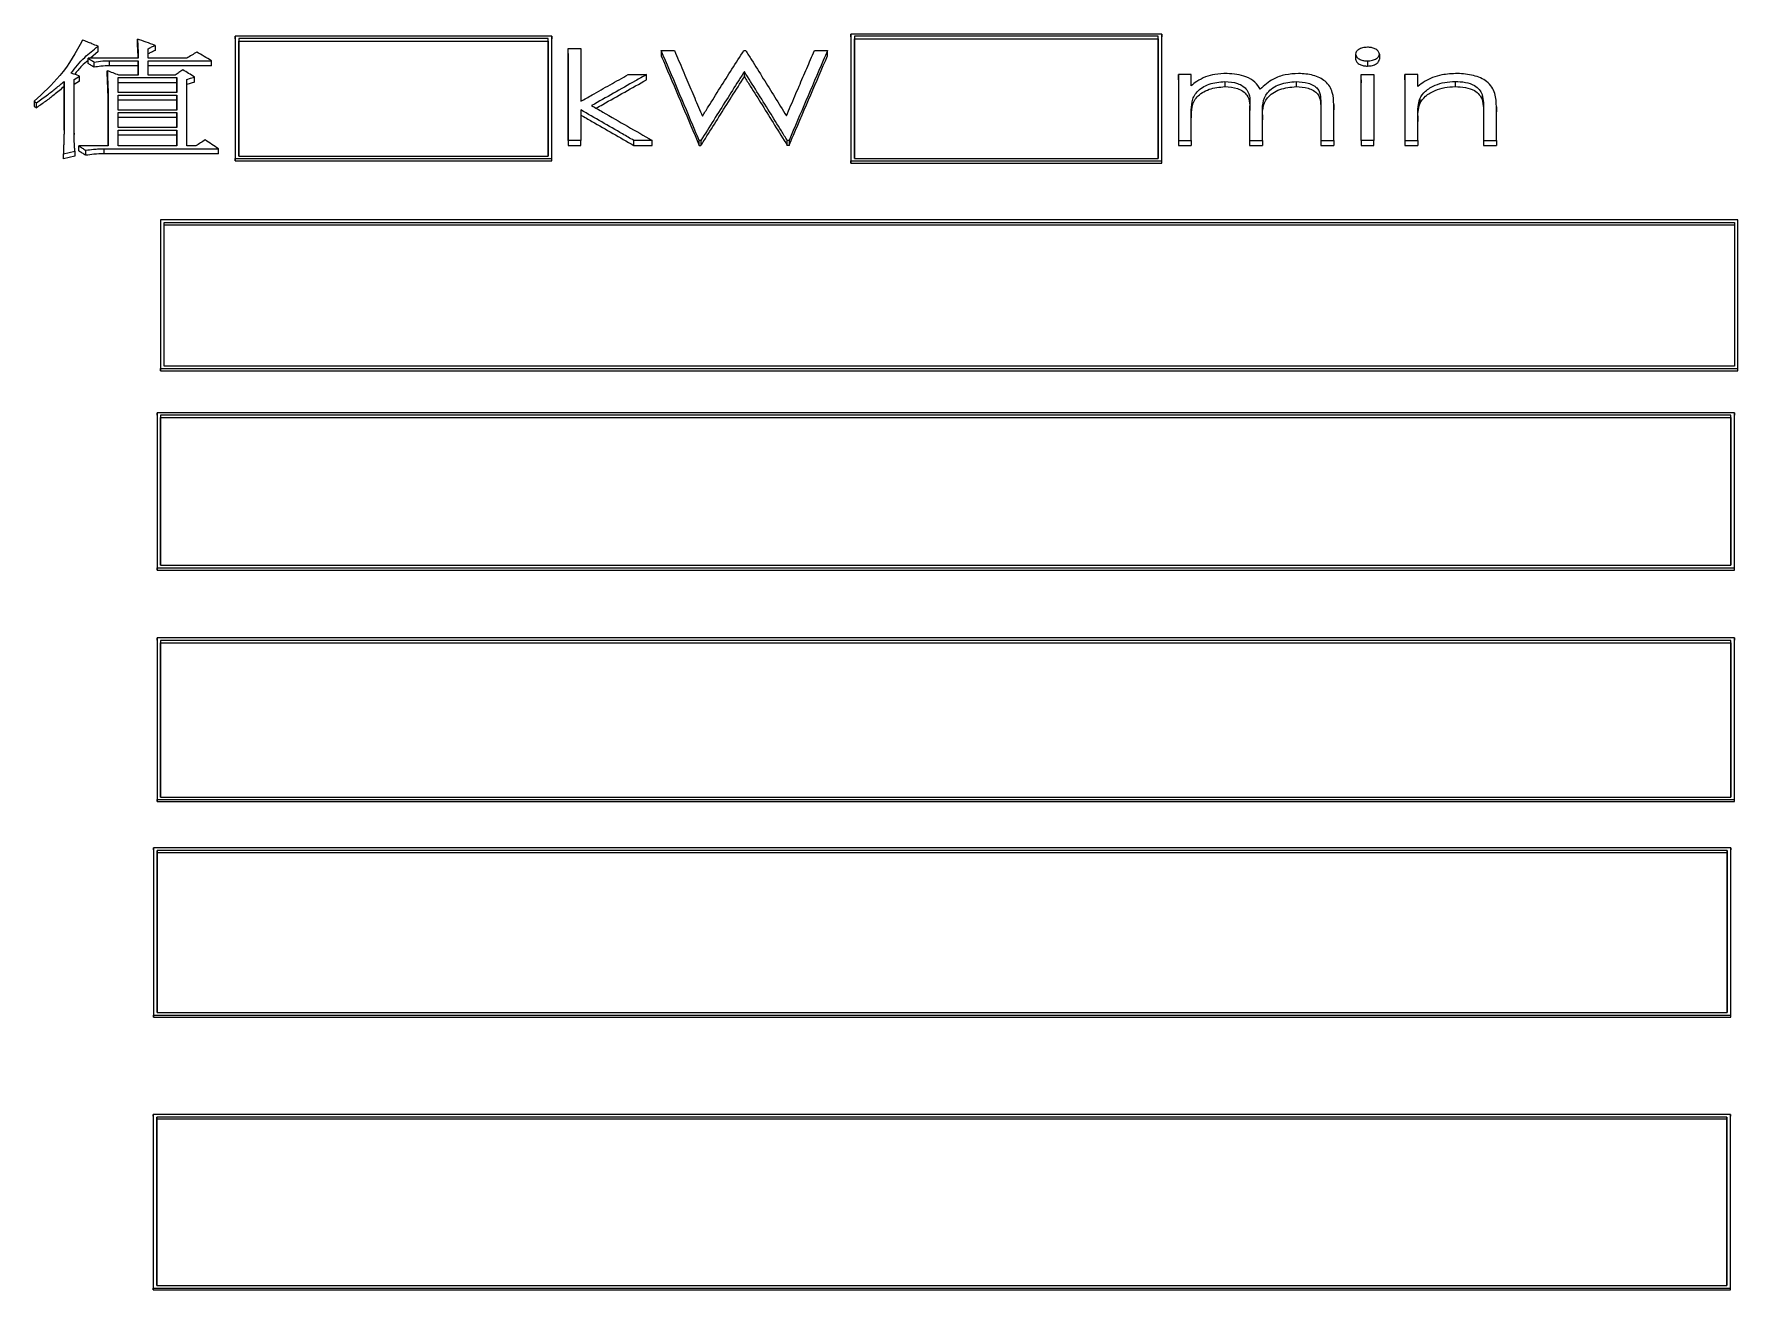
# Model space of a CAD drawing. Header units: millimetres. Extents: x 2642 to 4256, y 821 to 2003.
# Drawn here: x 2879.76 to 2903.66, y 1743.46 to 1761.08 of the extents above; entities that cross this region are included whole.
import ezdxf

# ---------------------------------------------------------------- set-up
doc = ezdxf.new("R2010")
doc.units = ezdxf.units.MM

msp = doc.modelspace()

# ---------------------------------------------------------------- linework, layer by layer
at = {"color": 7, "linetype": 'Continuous', "lineweight": 25}
for p, q in [((2891.217, 1761.043), (2891.217, 1761.08)), ((2891.217, 1761.08), (2891.217, 1759.302)), ((2895.58, 1761.08), (2891.217, 1761.08)), ((2895.58, 1759.302), (2895.58, 1761.08)), ((2895.58, 1761.08), (2895.58, 1761.043)), ((2880.654, 1760.836), (2880.548, 1760.741)), ((2880.654, 1760.836), (2880.654, 1760.909)), ((2881.206, 1760.937), (2881.206, 1761.01)), ((2881.358, 1760.741), (2881.358, 1760.875)), ((2881.455, 1760.922), (2881.455, 1760.85)), ((2882.58, 1761.013), (2882.58, 1761.049)), ((2882.58, 1761.049), (2882.58, 1759.334)), ((2887.021, 1761.049), (2882.58, 1761.049)), ((2882.58, 1761.013), (2882.58, 1759.299)), ((2886.971, 1761.018), (2882.63, 1761.018)), ((2882.63, 1761.018), (2882.63, 1759.366)), ((2882.63, 1759.366), (2882.63, 1760.982)), ((2882.63, 1760.982), (2886.971, 1760.982)), ((2886.971, 1759.366), (2886.971, 1761.018)), ((2886.971, 1760.982), (2886.971, 1761.018)), ((2886.971, 1760.982), (2886.971, 1759.366)), ((2887.021, 1759.334), (2887.021, 1761.049)), ((2887.021, 1761.049), (2887.021, 1761.013)), ((2887.021, 1759.299), (2887.021, 1761.013)), ((2887.249, 1759.588), (2887.249, 1760.88)), ((2887.249, 1760.807), (2887.249, 1760.88)), ((2887.249, 1760.88), (2887.428, 1760.88)), ((2887.428, 1760.88), (2887.428, 1760.137)), ((2888.557, 1760.848), (2888.557, 1760.775)), ((2888.557, 1760.848), (2888.742, 1760.848)), ((2889.716, 1760.848), (2889.742, 1760.848)), ((2890.706, 1760.848), (2890.89, 1760.848)), ((2890.89, 1760.775), (2890.89, 1760.848)), ((2891.217, 1761.043), (2891.217, 1759.267)), ((2895.53, 1761.049), (2891.267, 1761.049)), ((2891.267, 1761.049), (2891.267, 1759.334)), ((2891.267, 1759.334), (2891.267, 1761.013)), ((2891.267, 1761.013), (2895.53, 1761.013)), ((2895.53, 1759.334), (2895.53, 1761.049)), ((2895.53, 1761.013), (2895.53, 1761.049)), ((2895.53, 1761.013), (2895.53, 1759.334)), ((2895.58, 1759.267), (2895.58, 1761.043)), ((2881.217, 1760.741), (2880.514, 1760.741)), ((2880.514, 1760.668), (2880.514, 1760.741)), ((2880.6, 1760.614), (2880.6, 1760.687)), ((2880.817, 1760.707), (2881.217, 1760.707)), ((2880.817, 1760.634), (2880.817, 1760.707)), ((2881.217, 1760.634), (2880.817, 1760.634)), ((2881.217, 1760.707), (2881.217, 1760.504)), ((2881.217, 1760.634), (2881.217, 1760.707)), ((2881.217, 1760.504), (2881.217, 1760.634)), ((2881.898, 1760.741), (2881.358, 1760.741)), ((2881.358, 1760.707), (2882.245, 1760.707)), ((2881.358, 1760.504), (2881.358, 1760.707)), ((2882.245, 1760.634), (2881.358, 1760.634)), ((2882.245, 1760.634), (2882.245, 1760.707)), ((2887.249, 1760.807), (2887.249, 1759.517)), ((2898.3, 1760.799), (2898.3, 1760.727)), ((2898.466, 1760.704), (2898.466, 1760.631)), ((2898.634, 1760.799), (2898.634, 1760.727)), ((2880.178, 1760.416), (2880.178, 1759.732)), ((2880.178, 1760.344), (2880.178, 1760.416)), ((2880.319, 1760.443), (2880.395, 1760.49)), ((2880.319, 1759.76), (2880.319, 1760.443)), ((2880.395, 1760.418), (2880.319, 1760.371)), ((2880.395, 1760.418), (2880.395, 1760.49)), ((2880.784, 1760.493), (2880.784, 1760.565)), ((2880.936, 1760.47), (2881.758, 1760.47)), ((2880.936, 1760.259), (2880.936, 1760.47)), ((2881.758, 1760.398), (2880.936, 1760.398)), ((2881.217, 1760.504), (2880.946, 1760.504)), ((2881.736, 1760.504), (2881.358, 1760.504)), ((2881.758, 1760.47), (2881.758, 1760.259)), ((2881.758, 1760.398), (2881.758, 1760.47)), ((2881.758, 1760.259), (2881.758, 1760.398)), ((2881.898, 1759.512), (2881.898, 1760.443)), ((2882.007, 1760.405), (2881.898, 1760.371)), ((2882.007, 1760.405), (2882.007, 1760.477)), ((2888.093, 1760.511), (2888.351, 1760.511)), ((2888.351, 1760.439), (2888.351, 1760.511)), ((2889.723, 1760.482), (2889.723, 1760.554)), ((2895.813, 1760.511), (2895.813, 1759.587)), ((2895.813, 1760.439), (2895.813, 1760.511)), ((2895.993, 1760.511), (2895.813, 1760.511)), ((2895.813, 1760.439), (2895.813, 1759.517)), ((2895.993, 1760.352), (2895.993, 1760.511)), ((2896.465, 1760.415), (2896.465, 1760.343)), ((2897.466, 1760.415), (2897.466, 1760.343)), ((2898.377, 1759.587), (2898.377, 1760.511)), ((2898.377, 1760.439), (2898.377, 1760.511)), ((2898.377, 1760.511), (2898.557, 1760.511)), ((2898.377, 1760.439), (2898.377, 1760.398)), ((2898.557, 1760.511), (2898.557, 1759.587)), ((2898.993, 1760.511), (2898.993, 1759.587)), ((2898.993, 1760.439), (2898.993, 1760.511)), ((2899.172, 1760.511), (2898.993, 1760.511)), ((2898.993, 1760.439), (2898.993, 1759.517)), ((2899.172, 1760.346), (2899.172, 1760.511)), ((2899.697, 1760.415), (2899.697, 1760.343)), ((2879.757, 1760.137), (2879.789, 1760.116)), ((2879.757, 1760.137), (2879.757, 1760.065)), ((2880.178, 1759.732), (2880.178, 1760.344)), ((2880.795, 1760.28), (2880.795, 1759.512)), ((2880.795, 1760.208), (2880.795, 1760.28)), ((2880.795, 1759.512), (2880.795, 1760.208)), ((2881.758, 1760.259), (2880.936, 1760.259)), ((2880.936, 1760.225), (2881.758, 1760.225)), ((2880.936, 1760.014), (2880.936, 1760.225)), ((2881.758, 1760.153), (2880.936, 1760.153)), ((2881.758, 1760.225), (2881.758, 1760.014)), ((2881.758, 1760.153), (2881.758, 1760.225)), ((2881.758, 1760.014), (2881.758, 1760.153)), ((2899.2, 1760.171), (2899.2, 1760.1)), ((2900.074, 1760.234), (2900.074, 1760.162)), ((2879.757, 1760.065), (2879.789, 1760.044)), ((2879.789, 1760.044), (2879.789, 1760.116)), ((2881.758, 1760.014), (2880.936, 1760.014)), ((2880.936, 1759.979), (2881.758, 1759.979)), ((2880.936, 1759.767), (2880.936, 1759.979)), ((2881.758, 1759.908), (2880.936, 1759.908)), ((2881.758, 1759.979), (2881.758, 1759.767)), ((2881.758, 1759.908), (2881.758, 1759.979)), ((2881.758, 1759.767), (2881.758, 1759.908)), ((2887.428, 1760.015), (2887.428, 1759.588)), ((2895.993, 1759.587), (2895.993, 1759.978)), ((2895.993, 1759.978), (2895.993, 1759.907)), ((2896.813, 1760.059), (2896.813, 1759.587)), ((2896.813, 1760.059), (2896.813, 1759.988)), ((2896.813, 1759.988), (2896.813, 1759.517)), ((2896.993, 1759.587), (2896.993, 1759.949)), ((2896.993, 1759.949), (2896.993, 1759.877)), ((2897.813, 1760.09), (2897.813, 1759.587)), ((2897.813, 1760.09), (2897.813, 1760.019)), ((2897.813, 1760.019), (2897.813, 1759.517)), ((2897.993, 1759.587), (2897.993, 1760.09)), ((2897.993, 1760.09), (2897.993, 1760.018)), ((2899.172, 1759.933), (2899.172, 1759.861)), ((2899.172, 1759.587), (2899.172, 1759.923)), ((2899.172, 1759.923), (2899.172, 1759.852)), ((2900.095, 1760.024), (2900.095, 1759.587)), ((2900.095, 1760.024), (2900.095, 1759.953)), ((2900.095, 1759.953), (2900.095, 1759.517)), ((2900.275, 1759.998), (2900.275, 1760.07)), ((2900.275, 1759.587), (2900.275, 1760.061)), ((2900.275, 1760.061), (2900.275, 1759.99)), ((2880.319, 1759.689), (2880.319, 1759.669)), ((2881.758, 1759.767), (2880.936, 1759.767)), ((2880.936, 1759.732), (2881.758, 1759.732)), ((2880.936, 1759.512), (2880.936, 1759.732)), ((2881.758, 1759.661), (2880.936, 1759.661)), ((2881.758, 1759.732), (2881.758, 1759.512)), ((2881.758, 1759.661), (2881.758, 1759.732)), ((2881.758, 1759.512), (2881.758, 1759.661)), ((2880.168, 1759.401), (2880.33, 1759.436)), ((2880.168, 1759.33), (2880.168, 1759.401)), ((2880.33, 1759.436), (2880.33, 1759.365)), ((2880.795, 1759.512), (2880.384, 1759.512)), ((2880.384, 1759.441), (2880.384, 1759.512)), ((2880.481, 1759.379), (2880.481, 1759.45)), ((2880.741, 1759.399), (2880.741, 1759.47)), ((2881.758, 1759.512), (2880.936, 1759.512)), ((2882.028, 1759.512), (2881.898, 1759.512)), ((2882.342, 1759.399), (2882.342, 1759.47)), ((2887.249, 1759.588), (2887.249, 1759.517)), ((2887.428, 1759.588), (2887.249, 1759.588)), ((2887.249, 1759.517), (2887.428, 1759.517)), ((2887.428, 1759.517), (2887.428, 1759.588)), ((2888.171, 1759.517), (2888.171, 1759.588)), ((2888.428, 1759.588), (2888.171, 1759.588)), ((2888.171, 1759.517), (2888.428, 1759.517)), ((2888.428, 1759.517), (2888.428, 1759.588)), ((2889.089, 1759.517), (2889.089, 1759.588)), ((2889.114, 1759.588), (2889.089, 1759.588)), ((2889.089, 1759.517), (2889.114, 1759.517)), ((2889.114, 1759.588), (2889.114, 1759.517)), ((2890.325, 1759.517), (2890.325, 1759.588)), ((2890.351, 1759.588), (2890.325, 1759.588)), ((2890.351, 1759.517), (2890.325, 1759.517)), ((2890.351, 1759.588), (2890.351, 1759.517)), ((2895.813, 1759.587), (2895.813, 1759.517)), ((2895.813, 1759.587), (2895.993, 1759.587)), ((2895.813, 1759.517), (2895.993, 1759.517)), ((2895.993, 1759.587), (2895.993, 1759.517)), ((2896.813, 1759.587), (2896.813, 1759.517)), ((2896.813, 1759.587), (2896.993, 1759.587)), ((2896.813, 1759.517), (2896.993, 1759.517)), ((2896.993, 1759.587), (2896.993, 1759.517)), ((2897.813, 1759.587), (2897.813, 1759.517)), ((2897.813, 1759.587), (2897.993, 1759.587)), ((2897.813, 1759.517), (2897.993, 1759.517)), ((2897.993, 1759.587), (2897.993, 1759.517)), ((2898.377, 1759.587), (2898.377, 1759.517)), ((2898.557, 1759.587), (2898.377, 1759.587)), ((2898.377, 1759.565), (2898.377, 1759.517)), ((2898.377, 1759.517), (2898.557, 1759.517)), ((2898.557, 1759.517), (2898.557, 1759.587)), ((2898.993, 1759.587), (2898.993, 1759.517)), ((2898.993, 1759.587), (2899.172, 1759.587)), ((2898.993, 1759.517), (2899.172, 1759.517)), ((2899.172, 1759.587), (2899.172, 1759.517)), ((2900.095, 1759.587), (2900.095, 1759.517)), ((2900.095, 1759.587), (2900.275, 1759.587)), ((2900.095, 1759.517), (2900.275, 1759.517)), ((2900.275, 1759.587), (2900.275, 1759.517)), ((2880.33, 1759.365), (2880.168, 1759.33)), ((2882.342, 1759.399), (2880.741, 1759.399)), ((2882.58, 1759.299), (2882.58, 1759.334)), ((2882.58, 1759.334), (2887.021, 1759.334)), ((2882.58, 1759.299), (2887.021, 1759.299)), ((2882.63, 1759.366), (2886.971, 1759.366)), ((2887.021, 1759.299), (2887.021, 1759.334)), ((2891.217, 1759.267), (2891.217, 1759.302)), ((2891.217, 1759.302), (2895.58, 1759.302)), ((2891.217, 1759.267), (2895.58, 1759.267)), ((2891.267, 1759.334), (2895.53, 1759.334)), ((2895.58, 1759.267), (2895.58, 1759.302)), ((2881.532, 1758.471), (2881.532, 1758.436)), ((2903.665, 1758.471), (2881.532, 1758.471)), ((2903.665, 1758.436), (2903.665, 1758.471)), ((2881.582, 1758.438), (2903.615, 1758.438)), ((2881.582, 1758.404), (2903.615, 1758.403)), ((2903.615, 1758.438), (2903.615, 1758.403)), ((2903.665, 1756.354), (2903.665, 1758.436)), ((2881.532, 1757.396), (2881.532, 1756.354)), ((2881.532, 1756.354), (2881.532, 1756.388)), ((2881.532, 1756.388), (2903.665, 1756.388)), ((2881.532, 1756.354), (2903.665, 1756.354)), ((2903.615, 1756.421), (2881.582, 1756.422)), ((2903.665, 1756.354), (2903.665, 1756.388)), ((2881.482, 1755.731), (2881.482, 1755.764)), ((2903.615, 1755.764), (2881.482, 1755.764)), ((2903.565, 1755.73), (2881.532, 1755.73)), ((2881.532, 1755.73), (2881.532, 1755.697)), ((2881.532, 1755.697), (2903.565, 1755.697)), ((2903.565, 1755.697), (2903.565, 1755.73)), ((2903.615, 1755.764), (2903.615, 1755.73)), ((2903.615, 1753.559), (2903.615, 1755.73)), ((2881.482, 1754.645), (2881.482, 1753.559)), ((2881.482, 1753.559), (2881.482, 1753.59)), ((2881.482, 1753.59), (2903.615, 1753.59)), ((2881.482, 1753.559), (2903.615, 1753.559)), ((2881.532, 1753.625), (2903.565, 1753.625)), ((2903.615, 1753.559), (2903.615, 1753.59)), ((2903.615, 1752.606), (2881.482, 1752.606)), ((2881.482, 1752.575), (2881.482, 1752.606)), ((2903.565, 1752.57), (2881.532, 1752.57)), ((2881.532, 1752.57), (2881.532, 1752.539)), ((2881.532, 1752.539), (2903.565, 1752.539)), ((2903.565, 1752.539), (2903.565, 1752.57)), ((2903.615, 1752.606), (2903.615, 1752.575)), ((2903.615, 1750.308), (2903.615, 1752.575)), ((2881.482, 1750.621), (2881.482, 1750.308)), ((2881.482, 1750.337), (2903.615, 1750.337)), ((2881.482, 1750.308), (2881.482, 1750.337)), ((2881.532, 1750.373), (2903.565, 1750.373)), ((2903.615, 1750.308), (2903.615, 1750.337)), ((2881.482, 1750.308), (2903.615, 1750.308)), ((2903.565, 1749.66), (2881.432, 1749.66)), ((2881.432, 1749.631), (2881.432, 1749.66)), ((2881.432, 1749.631), (2881.432, 1747.283)), ((2903.515, 1749.623), (2881.482, 1749.623)), ((2881.482, 1749.594), (2881.482, 1749.623)), ((2903.515, 1749.623), (2903.515, 1749.594)), ((2903.565, 1749.66), (2903.565, 1749.631)), ((2903.565, 1747.283), (2903.565, 1749.631)), ((2881.482, 1749.594), (2903.515, 1749.594)), ((2881.432, 1747.311), (2903.565, 1747.311)), ((2881.432, 1747.283), (2881.432, 1747.311)), ((2881.432, 1747.283), (2903.565, 1747.283)), ((2881.482, 1747.349), (2903.515, 1747.349)), ((2903.565, 1747.283), (2903.565, 1747.311)), ((2903.56, 1745.92), (2881.427, 1745.92)), ((2881.427, 1745.894), (2881.427, 1745.92)), ((2881.427, 1745.894), (2881.427, 1743.456)), ((2903.51, 1745.882), (2881.477, 1745.882)), ((2881.477, 1745.855), (2881.477, 1745.882)), ((2881.477, 1745.855), (2903.51, 1745.855)), ((2903.51, 1745.882), (2903.51, 1745.855)), ((2903.56, 1745.92), (2903.56, 1745.894)), ((2903.56, 1743.456), (2903.56, 1745.894)), ((2881.427, 1743.481), (2903.56, 1743.481)), ((2881.427, 1743.456), (2881.427, 1743.481)), ((2881.427, 1743.456), (2903.56, 1743.456)), ((2881.477, 1743.52), (2903.51, 1743.52)), ((2903.56, 1743.456), (2903.56, 1743.481))]:
    msp.add_line(p, q, dxfattribs=at)
at = {"color": 7, "linetype": 'Continuous', "lineweight": 25, "flags": 128}
for points in [[(2880.395, 1760.49), (2880.35, 1760.506), (2880.313, 1760.518), (2880.276, 1760.531)], [(2881.898, 1760.443), (2881.952, 1760.46), (2882.007, 1760.477)], [(2880.741, 1759.47), (2881.335, 1759.47), (2882.342, 1759.47)]]:
    msp.add_lwpolyline(points, dxfattribs=at)
at = {"color": 7, "linetype": 'Continuous', "lineweight": 25}
for points, knots in [([(2880.438, 1760.996), (2880.344, 1760.826), (2880.174, 1760.518), (2879.885, 1760.254), (2879.757, 1760.137)], [0, 0, 0, 0, 0.556051, 1, 1, 1, 1]), ([(2880.276, 1760.531), (2880.335, 1760.607), (2880.441, 1760.743), (2880.589, 1760.858), (2880.654, 1760.909)], [0, 0, 0, 0, 0.5582906, 1, 1, 1, 1]), ([(2880.654, 1760.909), (2880.625, 1760.921), (2880.575, 1760.941), (2880.503, 1760.97), (2880.46, 1760.988), (2880.438, 1760.996)], [0, 0, 0, 0, 0.402372, 0.701186, 1, 1, 1, 1]), ([(2881.206, 1761.01), (2881.208, 1760.985), (2881.212, 1760.936), (2881.216, 1760.846), (2881.217, 1760.781), (2881.217, 1760.741)], [0, 0, 0, 0, 0.276869, 0.553757, 1, 1, 1, 1]), ([(2881.455, 1760.922), (2881.413, 1760.937), (2881.33, 1760.966), (2881.248, 1760.995), (2881.206, 1761.01)], [0, 0, 0, 0, 0.499999, 1, 1, 1, 1]), ([(2881.216, 1760.741), (2881.216, 1760.741), (2881.216, 1760.767), (2881.214, 1760.833), (2881.209, 1760.897), (2881.206, 1760.937)], [0, 0, 0, 0, 0.01134, 0.390566, 1, 1, 1, 1]), ([(2881.358, 1760.875), (2881.374, 1760.883), (2881.406, 1760.899), (2881.439, 1760.915), (2881.455, 1760.922)], [0, 0, 0, 0, 0.500001, 1, 1, 1, 1]), ([(2881.455, 1760.85), (2881.439, 1760.842), (2881.406, 1760.826), (2881.374, 1760.811), (2881.358, 1760.803)], [0, 0, 0, 0, 0.5, 1, 1, 1, 1]), ([(2889.089, 1759.588), (2889.069, 1759.635), (2888.969, 1759.874), (2888.792, 1760.296), (2888.634, 1760.666), (2888.557, 1760.848)], [0, 0, 0, 0, 0.1124832, 0.5624214, 1, 1, 1, 1]), ([(2888.742, 1760.848), (2888.762, 1760.802), (2888.82, 1760.665), (2888.915, 1760.444), (2889.026, 1760.182), (2889.098, 1760.012), (2889.134, 1759.927)], [0, 0, 0, 0, 0.149662, 0.448988, 0.724491, 1, 1, 1, 1]), ([(2889.134, 1759.927), (2889.161, 1759.971), (2889.244, 1760.104), (2889.383, 1760.324), (2889.549, 1760.587), (2889.66, 1760.761), (2889.716, 1760.848)], [0, 0, 0, 0, 0.14292, 0.42876, 0.714377, 1, 1, 1, 1]), ([(2889.742, 1760.848), (2889.769, 1760.804), (2889.852, 1760.673), (2889.988, 1760.456), (2890.151, 1760.194), (2890.259, 1760.02), (2890.313, 1759.933)], [0, 0, 0, 0, 0.1441148, 0.4323449, 0.7161696, 1, 1, 1, 1]), ([(2890.313, 1759.933), (2890.333, 1759.979), (2890.392, 1760.118), (2890.487, 1760.34), (2890.599, 1760.599), (2890.67, 1760.765), (2890.706, 1760.848)], [0, 0, 0, 0, 0.150485, 0.451455, 0.725725, 1, 1, 1, 1]), ([(2890.89, 1760.848), (2890.87, 1760.801), (2890.769, 1760.568), (2890.589, 1760.149), (2890.429, 1759.773), (2890.351, 1759.588)], [0, 0, 0, 0, 0.112359, 0.561802, 1, 1, 1, 1]), ([(2898.466, 1760.895), (2898.443, 1760.894), (2898.396, 1760.891), (2898.342, 1760.866), (2898.306, 1760.834), (2898.302, 1760.811), (2898.3, 1760.799)], [0, 0, 0, 0, 0.2917, 0.575641, 0.790759, 1, 1, 1, 1]), ([(2898.634, 1760.799), (2898.63, 1760.814), (2898.623, 1760.845), (2898.575, 1760.875), (2898.522, 1760.893), (2898.485, 1760.895), (2898.466, 1760.895)], [0, 0, 0, 0, 0.266167, 0.543432, 0.769604, 1, 1, 1, 1]), ([(2880.514, 1760.71), (2880.484, 1760.685), (2880.412, 1760.624), (2880.357, 1760.555), (2880.324, 1760.515)], [0, 0, 0, 0, 0.417891, 1, 1, 1, 1]), ([(2880.514, 1760.741), (2880.528, 1760.732), (2880.557, 1760.714), (2880.586, 1760.696), (2880.6, 1760.687)], [0, 0, 0, 0, 0.5, 1, 1, 1, 1]), ([(2880.6, 1760.614), (2880.586, 1760.623), (2880.557, 1760.641), (2880.528, 1760.659), (2880.514, 1760.668)], [0, 0, 0, 0, 0.500002, 1, 1, 1, 1]), ([(2880.6, 1760.687), (2880.64, 1760.693), (2880.711, 1760.705), (2880.784, 1760.706), (2880.817, 1760.707)], [0, 0, 0, 0, 0.558835, 1, 1, 1, 1]), ([(2880.817, 1760.634), (2880.776, 1760.634), (2880.702, 1760.632), (2880.631, 1760.62), (2880.6, 1760.614)], [0, 0, 0, 0, 0.561085, 1, 1, 1, 1]), ([(2882.039, 1760.828), (2882.016, 1760.814), (2881.969, 1760.785), (2881.922, 1760.755), (2881.898, 1760.741)], [0, 0, 0, 0, 0.499999, 1, 1, 1, 1]), ([(2882.245, 1760.707), (2882.21, 1760.727), (2882.142, 1760.768), (2882.073, 1760.808), (2882.039, 1760.828)], [0, 0, 0, 0, 0.5, 1, 1, 1, 1]), ([(2888.557, 1760.775), (2888.577, 1760.728), (2888.676, 1760.495), (2888.854, 1760.077), (2889.011, 1759.702), (2889.089, 1759.517)], [0, 0, 0, 0, 0.112618, 0.563095, 1, 1, 1, 1]), ([(2890.351, 1759.517), (2890.371, 1759.564), (2890.472, 1759.803), (2890.652, 1760.224), (2890.811, 1760.593), (2890.89, 1760.775)], [0, 0, 0, 0, 0.112494, 0.562474, 1, 1, 1, 1]), ([(2898.3, 1760.799), (2898.304, 1760.785), (2898.311, 1760.755), (2898.359, 1760.725), (2898.411, 1760.706), (2898.448, 1760.705), (2898.466, 1760.704)], [0, 0, 0, 0, 0.266105, 0.543473, 0.769717, 1, 1, 1, 1]), ([(2898.3, 1760.727), (2898.304, 1760.712), (2898.311, 1760.682), (2898.359, 1760.652), (2898.411, 1760.634), (2898.448, 1760.632), (2898.466, 1760.631)], [0, 0, 0, 0, 0.2659349, 0.5432745, 0.7695921, 1, 1, 1, 1]), ([(2898.466, 1760.704), (2898.49, 1760.705), (2898.536, 1760.708), (2898.59, 1760.733), (2898.627, 1760.764), (2898.631, 1760.788), (2898.634, 1760.799)], [0, 0, 0, 0, 0.291686, 0.575696, 0.790918, 1, 1, 1, 1]), ([(2898.466, 1760.631), (2898.49, 1760.633), (2898.536, 1760.636), (2898.59, 1760.66), (2898.627, 1760.692), (2898.631, 1760.715), (2898.634, 1760.727)], [0, 0, 0, 0, 0.291838, 0.575901, 0.791061, 1, 1, 1, 1]), ([(2879.789, 1760.116), (2879.841, 1760.152), (2879.936, 1760.218), (2880.064, 1760.319), (2880.14, 1760.384), (2880.178, 1760.416)], [0, 0, 0, 0, 0.38007, 0.689866, 1, 1, 1, 1]), ([(2880.784, 1760.565), (2880.784, 1760.563), (2880.784, 1760.558), (2880.785, 1760.553), (2880.785, 1760.549), (2880.785, 1760.544), (2880.785, 1760.54), (2880.785, 1760.536), (2880.785, 1760.531), (2880.786, 1760.527), (2880.786, 1760.523), (2880.786, 1760.518), (2880.786, 1760.514), (2880.786, 1760.509), (2880.786, 1760.504), (2880.787, 1760.5), (2880.787, 1760.496), (2880.787, 1760.488), (2880.787, 1760.479), (2880.788, 1760.471), (2880.788, 1760.462), (2880.788, 1760.453), (2880.789, 1760.445), (2880.789, 1760.436), (2880.789, 1760.427), (2880.79, 1760.416), (2880.79, 1760.408), (2880.79, 1760.399), (2880.791, 1760.39), (2880.791, 1760.382), (2880.791, 1760.373), (2880.792, 1760.364), (2880.792, 1760.355), (2880.792, 1760.347), (2880.793, 1760.34), (2880.793, 1760.334), (2880.793, 1760.327), (2880.793, 1760.322), (2880.794, 1760.317), (2880.794, 1760.313), (2880.794, 1760.309), (2880.794, 1760.304), (2880.794, 1760.3), (2880.794, 1760.296), (2880.795, 1760.29), (2880.795, 1760.286), (2880.795, 1760.282), (2880.795, 1760.28)], [0, 0, 0, 0, 0.0228582, 0.0457162, 0.0571452, 0.0685742, 0.0914321, 0.1028611, 0.1142901, 0.1371481, 0.1485771, 0.1600061, 0.1828641, 0.1942931, 0.217151, 0.22858, 0.240009, 0.262867, 0.308583, 0.3314409, 0.3542989, 0.4000149, 0.4228729, 0.4457309, 0.4914468, 0.5143048, 0.5600208, 0.5828788, 0.6057367, 0.6514527, 0.6743107, 0.6971687, 0.7428846, 0.7657426, 0.7886006, 0.8114586, 0.8343166, 0.8571745, 0.8686035, 0.8800325, 0.9028905, 0.9143195, 0.9257485, 0.9486065, 0.9600355, 0.9800177, 1, 1, 1, 1]), ([(2880.946, 1760.504), (2880.919, 1760.514), (2880.865, 1760.534), (2880.811, 1760.555), (2880.784, 1760.565)], [0, 0, 0, 0, 0.5, 1, 1, 1, 1]), ([(2880.795, 1760.208), (2880.794, 1760.243), (2880.791, 1760.308), (2880.788, 1760.403), (2880.785, 1760.463), (2880.784, 1760.493)], [0, 0, 0, 0, 0.366196, 0.683098, 1, 1, 1, 1]), ([(2881.844, 1760.578), (2881.826, 1760.566), (2881.79, 1760.541), (2881.754, 1760.516), (2881.736, 1760.504)], [0, 0, 0, 0, 0.499999, 1, 1, 1, 1]), ([(2882.007, 1760.477), (2881.98, 1760.494), (2881.925, 1760.528), (2881.871, 1760.562), (2881.844, 1760.578)], [0, 0, 0, 0, 0.499999, 1, 1, 1, 1]), ([(2887.428, 1760.137), (2887.481, 1760.166), (2887.618, 1760.244), (2887.839, 1760.369), (2888.009, 1760.464), (2888.093, 1760.511)], [0, 0, 0, 0, 0.2361126, 0.6180558, 1, 1, 1, 1]), ([(2888.351, 1760.511), (2888.299, 1760.482), (2888.144, 1760.395), (2887.887, 1760.25), (2887.682, 1760.134), (2887.58, 1760.076)], [0, 0, 0, 0, 0.203788, 0.601893, 1, 1, 1, 1]), ([(2887.643, 1760.04), (2887.674, 1760.058), (2887.808, 1760.133), (2888.044, 1760.267), (2888.249, 1760.382), (2888.351, 1760.439)], [0, 0, 0, 0, 0.133273, 0.566636, 1, 1, 1, 1]), ([(2889.723, 1760.554), (2889.695, 1760.51), (2889.612, 1760.379), (2889.469, 1760.152), (2889.293, 1759.874), (2889.174, 1759.683), (2889.114, 1759.588)], [0, 0, 0, 0, 0.13729, 0.411869, 0.705931, 1, 1, 1, 1]), ([(2889.114, 1759.517), (2889.142, 1759.561), (2889.226, 1759.695), (2889.369, 1759.923), (2889.544, 1760.2), (2889.664, 1760.388), (2889.723, 1760.482)], [0, 0, 0, 0, 0.1374393, 0.4123184, 0.7061558, 1, 1, 1, 1]), ([(2890.325, 1759.588), (2890.297, 1759.632), (2890.215, 1759.766), (2890.073, 1759.995), (2889.9, 1760.272), (2889.782, 1760.46), (2889.723, 1760.554)], [0, 0, 0, 0, 0.137552, 0.412656, 0.706324, 1, 1, 1, 1]), ([(2889.723, 1760.482), (2889.751, 1760.438), (2889.834, 1760.306), (2889.976, 1760.08), (2890.148, 1759.802), (2890.266, 1759.612), (2890.325, 1759.517)], [0, 0, 0, 0, 0.137702, 0.413107, 0.70655, 1, 1, 1, 1]), ([(2896.195, 1760.481), (2896.152, 1760.46), (2896.076, 1760.424), (2896.018, 1760.374), (2895.993, 1760.352)], [0, 0, 0, 0, 0.564241, 1, 1, 1, 1]), ([(2895.993, 1759.978), (2895.994, 1760.028), (2895.997, 1760.128), (2896.048, 1760.254), (2896.147, 1760.333), (2896.274, 1760.396), (2896.389, 1760.407), (2896.465, 1760.415)], [0, 0, 0, 0, 0.241257, 0.4833865, 0.613214, 0.7463276, 1, 1, 1, 1]), ([(2896.496, 1760.527), (2896.438, 1760.525), (2896.334, 1760.521), (2896.237, 1760.493), (2896.195, 1760.481)], [0, 0, 0, 0, 0.562438, 1, 1, 1, 1]), ([(2896.465, 1760.415), (2896.527, 1760.41), (2896.62, 1760.403), (2896.722, 1760.352), (2896.825, 1760.249), (2896.818, 1760.143), (2896.813, 1760.059)], [0, 0, 0, 0, 0.25507, 0.388384, 0.517307, 1, 1, 1, 1]), ([(2896.962, 1760.306), (2896.94, 1760.341), (2896.897, 1760.411), (2896.737, 1760.506), (2896.588, 1760.519), (2896.496, 1760.527)], [0, 0, 0, 0, 0.269907, 0.547967, 1, 1, 1, 1]), ([(2897.498, 1760.527), (2897.435, 1760.523), (2897.311, 1760.516), (2897.111, 1760.445), (2897.018, 1760.358), (2896.962, 1760.306)], [0, 0, 0, 0, 0.288581, 0.57183, 1, 1, 1, 1]), ([(2896.993, 1759.949), (2896.992, 1760.058), (2896.991, 1760.197), (2897.135, 1760.327), (2897.265, 1760.395), (2897.387, 1760.407), (2897.466, 1760.415)], [0, 0, 0, 0, 0.4822, 0.612023, 0.745366, 1, 1, 1, 1]), ([(2897.466, 1760.415), (2897.524, 1760.411), (2897.613, 1760.405), (2897.712, 1760.361), (2897.787, 1760.3), (2897.811, 1760.203), (2897.812, 1760.128), (2897.813, 1760.09)], [0, 0, 0, 0, 0.254787, 0.388278, 0.517715, 0.758815, 1, 1, 1, 1]), ([(2897.993, 1760.09), (2897.991, 1760.147), (2897.988, 1760.262), (2897.899, 1760.419), (2897.708, 1760.513), (2897.569, 1760.523), (2897.498, 1760.527)], [0, 0, 0, 0, 0.270601, 0.542796, 0.767549, 1, 1, 1, 1]), ([(2899.728, 1760.527), (2899.654, 1760.524), (2899.533, 1760.517), (2899.378, 1760.472), (2899.264, 1760.416), (2899.202, 1760.369), (2899.172, 1760.346)], [0, 0, 0, 0, 0.346759, 0.568511, 0.786179, 1, 1, 1, 1]), ([(2899.2, 1760.171), (2899.223, 1760.209), (2899.27, 1760.285), (2899.403, 1760.361), (2899.549, 1760.408), (2899.647, 1760.412), (2899.697, 1760.415)], [0, 0, 0, 0, 0.26849, 0.546604, 0.771529, 1, 1, 1, 1]), ([(2899.697, 1760.415), (2899.745, 1760.413), (2899.841, 1760.409), (2899.963, 1760.368), (2900.041, 1760.304), (2900.063, 1760.257), (2900.074, 1760.234)], [0, 0, 0, 0, 0.290858, 0.574718, 0.790004, 1, 1, 1, 1]), ([(2900.275, 1760.061), (2900.274, 1760.123), (2900.272, 1760.248), (2900.166, 1760.416), (2899.956, 1760.512), (2899.805, 1760.522), (2899.728, 1760.527)], [0, 0, 0, 0, 0.270301, 0.542249, 0.767594, 1, 1, 1, 1]), ([(2880.178, 1760.344), (2880.132, 1760.304), (2880.047, 1760.233), (2879.916, 1760.133), (2879.831, 1760.074), (2879.789, 1760.044)], [0, 0, 0, 0, 0.380303, 0.689878, 1, 1, 1, 1]), ([(2895.993, 1759.907), (2895.994, 1759.956), (2895.997, 1760.056), (2896.048, 1760.182), (2896.147, 1760.261), (2896.274, 1760.324), (2896.389, 1760.335), (2896.465, 1760.343)], [0, 0, 0, 0, 0.24113, 0.483163, 0.612992, 0.746152, 1, 1, 1, 1]), ([(2896.465, 1760.343), (2896.527, 1760.338), (2896.62, 1760.331), (2896.722, 1760.28), (2896.824, 1760.177), (2896.818, 1760.071), (2896.813, 1759.988)], [0, 0, 0, 0, 0.25526, 0.388622, 0.517537, 1, 1, 1, 1]), ([(2896.993, 1759.877), (2896.992, 1759.987), (2896.991, 1760.126), (2897.135, 1760.255), (2897.265, 1760.323), (2897.387, 1760.335), (2897.466, 1760.343)], [0, 0, 0, 0, 0.481974, 0.611795, 0.745183, 1, 1, 1, 1]), ([(2897.466, 1760.343), (2897.524, 1760.339), (2897.612, 1760.333), (2897.712, 1760.289), (2897.787, 1760.228), (2897.811, 1760.131), (2897.812, 1760.056), (2897.813, 1760.019)], [0, 0, 0, 0, 0.25497, 0.388514, 0.517951, 0.758942, 1, 1, 1, 1]), ([(2899.172, 1759.923), (2899.172, 1759.97), (2899.171, 1760.053), (2899.191, 1760.135), (2899.2, 1760.171)], [0, 0, 0, 0, 0.559824, 1, 1, 1, 1]), ([(2899.2, 1760.1), (2899.223, 1760.137), (2899.27, 1760.214), (2899.403, 1760.289), (2899.549, 1760.336), (2899.647, 1760.34), (2899.697, 1760.343)], [0, 0, 0, 0, 0.268346, 0.546438, 0.771424, 1, 1, 1, 1]), ([(2899.697, 1760.343), (2899.745, 1760.341), (2899.841, 1760.337), (2899.963, 1760.296), (2900.041, 1760.232), (2900.063, 1760.185), (2900.074, 1760.162)], [0, 0, 0, 0, 0.290991, 0.574913, 0.790139, 1, 1, 1, 1]), ([(2900.074, 1760.234), (2900.082, 1760.195), (2900.096, 1760.125), (2900.095, 1760.055), (2900.095, 1760.024)], [0, 0, 0, 0, 0.559954, 1, 1, 1, 1]), ([(2900.074, 1760.162), (2900.082, 1760.123), (2900.096, 1760.054), (2900.095, 1759.983), (2900.095, 1759.953)], [0, 0, 0, 0, 0.559958, 1, 1, 1, 1]), ([(2888.171, 1759.588), (2888.119, 1759.618), (2887.969, 1759.704), (2887.721, 1759.847), (2887.526, 1759.959), (2887.428, 1760.015)], [0, 0, 0, 0, 0.210801, 0.6054, 1, 1, 1, 1]), ([(2887.428, 1759.944), (2887.481, 1759.914), (2887.63, 1759.828), (2887.878, 1759.686), (2888.073, 1759.573), (2888.171, 1759.517)], [0, 0, 0, 0, 0.210912, 0.605455, 1, 1, 1, 1]), ([(2887.58, 1760.076), (2887.632, 1760.046), (2887.8, 1759.95), (2888.083, 1759.787), (2888.313, 1759.654), (2888.428, 1759.588)], [0, 0, 0, 0, 0.184797, 0.592397, 1, 1, 1, 1]), ([(2899.172, 1759.852), (2899.172, 1759.899), (2899.171, 1759.982), (2899.191, 1760.064), (2899.2, 1760.1)], [0, 0, 0, 0, 0.5598173, 1, 1, 1, 1]), ([(2880.178, 1759.732), (2880.178, 1759.73), (2880.178, 1759.725), (2880.178, 1759.718), (2880.178, 1759.713), (2880.178, 1759.708), (2880.177, 1759.703), (2880.177, 1759.698), (2880.177, 1759.693), (2880.177, 1759.688), (2880.177, 1759.683), (2880.177, 1759.677), (2880.176, 1759.671), (2880.176, 1759.663), (2880.176, 1759.653), (2880.176, 1759.643), (2880.175, 1759.633), (2880.175, 1759.623), (2880.174, 1759.612), (2880.174, 1759.602), (2880.174, 1759.592), (2880.173, 1759.582), (2880.173, 1759.571), (2880.173, 1759.561), (2880.172, 1759.551), (2880.172, 1759.541), (2880.172, 1759.533), (2880.172, 1759.525), (2880.171, 1759.518), (2880.171, 1759.51), (2880.171, 1759.502), (2880.171, 1759.496), (2880.171, 1759.491), (2880.17, 1759.486), (2880.17, 1759.48), (2880.17, 1759.475), (2880.17, 1759.47), (2880.17, 1759.465), (2880.17, 1759.46), (2880.169, 1759.455), (2880.169, 1759.45), (2880.169, 1759.445), (2880.169, 1759.439), (2880.169, 1759.434), (2880.169, 1759.429), (2880.168, 1759.424), (2880.168, 1759.419), (2880.168, 1759.414), (2880.168, 1759.408), (2880.168, 1759.404), (2880.168, 1759.401)], [0, 0, 0, 0, 0.023174, 0.046349, 0.057936, 0.069523, 0.092698, 0.104285, 0.115872, 0.139047, 0.150634, 0.162221, 0.185396, 0.20857, 0.231745, 0.278094, 0.301268, 0.324442, 0.370791, 0.393966, 0.41714, 0.463489, 0.486664, 0.509838, 0.556187, 0.579362, 0.602536, 0.625711, 0.648885, 0.672059, 0.695234, 0.718408, 0.729996, 0.741583, 0.764757, 0.776345, 0.787932, 0.811106, 0.822693, 0.834281, 0.857455, 0.869042, 0.88063, 0.903804, 0.915391, 0.926979, 0.950153, 0.96174, 0.973327, 1, 1, 1, 1]), ([(2880.33, 1759.436), (2880.33, 1759.438), (2880.329, 1759.443), (2880.328, 1759.453), (2880.327, 1759.463), (2880.326, 1759.473), (2880.326, 1759.48), (2880.325, 1759.485), (2880.325, 1759.49), (2880.325, 1759.496), (2880.324, 1759.504), (2880.323, 1759.514), (2880.323, 1759.524), (2880.322, 1759.534), (2880.322, 1759.544), (2880.321, 1759.554), (2880.321, 1759.564), (2880.32, 1759.574), (2880.32, 1759.584), (2880.32, 1759.594), (2880.32, 1759.604), (2880.319, 1759.614), (2880.319, 1759.624), (2880.319, 1759.634), (2880.319, 1759.645), (2880.319, 1759.655), (2880.319, 1759.662), (2880.319, 1759.67), (2880.319, 1759.676), (2880.319, 1759.682), (2880.319, 1759.687), (2880.319, 1759.692), (2880.319, 1759.697), (2880.319, 1759.702), (2880.319, 1759.707), (2880.319, 1759.712), (2880.319, 1759.717), (2880.319, 1759.722), (2880.319, 1759.727), (2880.319, 1759.732), (2880.319, 1759.737), (2880.319, 1759.742), (2880.319, 1759.748), (2880.319, 1759.754), (2880.319, 1759.757), (2880.319, 1759.76)], [0, 0, 0, 0, 0.023274, 0.046547, 0.093095, 0.116368, 0.139642, 0.151279, 0.162916, 0.18619, 0.209463, 0.232737, 0.279285, 0.302558, 0.325832, 0.372379, 0.395653, 0.418927, 0.465474, 0.488748, 0.512022, 0.558569, 0.581843, 0.605117, 0.651664, 0.674938, 0.698211, 0.721485, 0.744759, 0.756396, 0.779669, 0.791306, 0.802943, 0.826217, 0.837854, 0.84949, 0.872764, 0.884401, 0.896038, 0.919311, 0.930948, 0.942585, 0.965859, 0.977496, 1, 1, 1, 1]), ([(2880.384, 1759.512), (2880.4, 1759.501), (2880.433, 1759.481), (2880.465, 1759.46), (2880.481, 1759.45)], [0, 0, 0, 0, 0.499999, 1, 1, 1, 1]), ([(2880.481, 1759.379), (2880.465, 1759.389), (2880.433, 1759.41), (2880.4, 1759.43), (2880.384, 1759.441)], [0, 0, 0, 0, 0.500001, 1, 1, 1, 1]), ([(2880.481, 1759.45), (2880.518, 1759.455), (2880.579, 1759.464), (2880.666, 1759.469), (2880.716, 1759.47), (2880.741, 1759.47)], [0, 0, 0, 0, 0.425218, 0.711978, 1, 1, 1, 1]), ([(2882.158, 1759.595), (2882.136, 1759.581), (2882.093, 1759.553), (2882.05, 1759.526), (2882.028, 1759.512)], [0, 0, 0, 0, 0.499999, 1, 1, 1, 1]), ([(2882.342, 1759.47), (2882.311, 1759.491), (2882.25, 1759.532), (2882.189, 1759.574), (2882.158, 1759.595)], [0, 0, 0, 0, 0.5, 1, 1, 1, 1]), ([(2880.741, 1759.399), (2880.692, 1759.399), (2880.604, 1759.397), (2880.519, 1759.384), (2880.481, 1759.379)], [0, 0, 0, 0, 0.560746, 1, 1, 1, 1]), ([(2881.532, 1758.471), (2881.532, 1758.266), (2881.532, 1757.855), (2881.532, 1757.162), (2881.532, 1756.669), (2881.532, 1756.388)], [0, 0, 0, 0, 0.300081, 0.600162, 1, 1, 1, 1]), ([(2903.665, 1756.388), (2903.665, 1756.599), (2903.665, 1757.022), (2903.665, 1757.717), (2903.665, 1758.197), (2903.665, 1758.471)], [0, 0, 0, 0, 0.3000816, 0.6001632, 1, 1, 1, 1]), ([(2881.582, 1756.422), (2881.582, 1756.633), (2881.582, 1757.055), (2881.582, 1757.728), (2881.582, 1758.186), (2881.582, 1758.438)], [0, 0, 0, 0, 0.3099206, 0.6198411, 1, 1, 1, 1]), ([(2881.582, 1756.422), (2881.582, 1756.581), (2881.582, 1756.91), (2881.582, 1757.574), (2881.582, 1758.072), (2881.582, 1758.404)], [0, 0, 0, 0, 0.237543, 0.491754, 1, 1, 1, 1]), ([(2903.615, 1758.438), (2903.615, 1758.233), (2903.615, 1757.822), (2903.615, 1757.15), (2903.615, 1756.68), (2903.615, 1756.421)], [0, 0, 0, 0, 0.3099213, 0.6198426, 1, 1, 1, 1]), ([(2903.615, 1758.403), (2903.615, 1758.238), (2903.615, 1757.907), (2903.615, 1757.249), (2903.615, 1756.75), (2903.615, 1756.421)], [0, 0, 0, 0, 0.254228, 0.508455, 1, 1, 1, 1]), ([(2881.482, 1755.764), (2881.482, 1755.549), (2881.482, 1755.12), (2881.482, 1754.396), (2881.482, 1753.883), (2881.482, 1753.59)], [0, 0, 0, 0, 0.300081, 0.600162, 1, 1, 1, 1]), ([(2881.532, 1755.73), (2881.532, 1755.515), (2881.532, 1755.086), (2881.532, 1754.385), (2881.532, 1753.895), (2881.532, 1753.625)], [0, 0, 0, 0, 0.309921, 0.619841, 1, 1, 1, 1]), ([(2881.532, 1753.625), (2881.532, 1753.792), (2881.532, 1754.137), (2881.532, 1754.83), (2881.532, 1755.35), (2881.532, 1755.697)], [0, 0, 0, 0, 0.238721, 0.492538, 1, 1, 1, 1]), ([(2903.565, 1753.625), (2903.565, 1753.845), (2903.565, 1754.285), (2903.565, 1754.988), (2903.565, 1755.466), (2903.565, 1755.73)], [0, 0, 0, 0, 0.309921, 0.619843, 1, 1, 1, 1]), ([(2903.565, 1755.697), (2903.565, 1755.524), (2903.565, 1755.177), (2903.565, 1754.49), (2903.565, 1753.969), (2903.565, 1753.625)], [0, 0, 0, 0, 0.253832, 0.507664, 1, 1, 1, 1]), ([(2903.615, 1753.59), (2903.615, 1753.81), (2903.615, 1754.251), (2903.615, 1754.976), (2903.615, 1755.477), (2903.615, 1755.764)], [0, 0, 0, 0, 0.300082, 0.600163, 1, 1, 1, 1]), ([(2881.482, 1752.606), (2881.482, 1752.381), (2881.482, 1751.933), (2881.482, 1751.178), (2881.482, 1750.642), (2881.482, 1750.337)], [0, 0, 0, 0, 0.300081, 0.600162, 1, 1, 1, 1]), ([(2881.532, 1752.57), (2881.532, 1752.346), (2881.532, 1751.897), (2881.532, 1751.165), (2881.532, 1750.655), (2881.532, 1750.373)], [0, 0, 0, 0, 0.309921, 0.619841, 1, 1, 1, 1]), ([(2881.532, 1750.373), (2881.532, 1750.549), (2881.532, 1750.909), (2881.532, 1751.634), (2881.532, 1752.177), (2881.532, 1752.539)], [0, 0, 0, 0, 0.239926, 0.493342, 1, 1, 1, 1]), ([(2903.565, 1750.373), (2903.565, 1750.603), (2903.565, 1751.062), (2903.565, 1751.795), (2903.565, 1752.295), (2903.565, 1752.57)], [0, 0, 0, 0, 0.309921, 0.619843, 1, 1, 1, 1]), ([(2903.565, 1752.539), (2903.565, 1752.358), (2903.565, 1751.997), (2903.565, 1751.277), (2903.565, 1750.733), (2903.565, 1750.373)], [0, 0, 0, 0, 0.253427, 0.506855, 1, 1, 1, 1]), ([(2903.615, 1750.337), (2903.615, 1750.566), (2903.615, 1751.025), (2903.615, 1751.783), (2903.615, 1752.307), (2903.615, 1752.606)], [0, 0, 0, 0, 0.300082, 0.600163, 1, 1, 1, 1]), ([(2881.432, 1749.66), (2881.432, 1749.427), (2881.432, 1748.962), (2881.432, 1748.18), (2881.432, 1747.627), (2881.432, 1747.311)], [0, 0, 0, 0, 0.300081, 0.600162, 1, 1, 1, 1]), ([(2881.482, 1749.623), (2881.482, 1749.39), (2881.482, 1748.925), (2881.482, 1748.168), (2881.482, 1747.639), (2881.482, 1747.349)], [0, 0, 0, 0, 0.309921, 0.619841, 1, 1, 1, 1]), ([(2903.515, 1747.349), (2903.515, 1747.586), (2903.515, 1748.06), (2903.515, 1748.819), (2903.515, 1749.337), (2903.515, 1749.623)], [0, 0, 0, 0, 0.309921, 0.619843, 1, 1, 1, 1]), ([(2903.565, 1747.311), (2903.565, 1747.548), (2903.565, 1748.023), (2903.565, 1748.807), (2903.565, 1749.35), (2903.565, 1749.66)], [0, 0, 0, 0, 0.300082, 0.600163, 1, 1, 1, 1]), ([(2881.482, 1747.349), (2881.482, 1747.531), (2881.482, 1747.904), (2881.482, 1748.655), (2881.482, 1749.218), (2881.482, 1749.594)], [0, 0, 0, 0, 0.240925, 0.494007, 1, 1, 1, 1]), ([(2903.515, 1749.594), (2903.515, 1749.406), (2903.515, 1749.031), (2903.515, 1748.285), (2903.515, 1747.721), (2903.515, 1747.349)], [0, 0, 0, 0, 0.253092, 0.506185, 1, 1, 1, 1]), ([(2881.427, 1745.92), (2881.427, 1745.678), (2881.427, 1745.195), (2881.427, 1744.383), (2881.427, 1743.809), (2881.427, 1743.481)], [0, 0, 0, 0, 0.300081, 0.600162, 1, 1, 1, 1]), ([(2881.477, 1745.882), (2881.477, 1745.64), (2881.477, 1745.156), (2881.477, 1744.37), (2881.477, 1743.822), (2881.477, 1743.52)], [0, 0, 0, 0, 0.309921, 0.619841, 1, 1, 1, 1]), ([(2881.477, 1743.52), (2881.477, 1743.71), (2881.477, 1744.099), (2881.477, 1744.88), (2881.477, 1745.465), (2881.477, 1745.855)], [0, 0, 0, 0, 0.242059, 0.494764, 1, 1, 1, 1]), ([(2903.51, 1743.52), (2903.51, 1743.766), (2903.51, 1744.258), (2903.51, 1745.046), (2903.51, 1745.585), (2903.51, 1745.882)], [0, 0, 0, 0, 0.309921, 0.619843, 1, 1, 1, 1]), ([(2903.51, 1745.855), (2903.51, 1745.66), (2903.51, 1745.27), (2903.51, 1744.494), (2903.51, 1743.908), (2903.51, 1743.52)], [0, 0, 0, 0, 0.252712, 0.505424, 1, 1, 1, 1]), ([(2903.56, 1743.481), (2903.56, 1743.727), (2903.56, 1744.22), (2903.56, 1745.034), (2903.56, 1745.598), (2903.56, 1745.92)], [0, 0, 0, 0, 0.3000817, 0.6001633, 1, 1, 1, 1])]:
    msp.add_open_spline(points, degree=3, knots=knots, dxfattribs=at)

doc.saveas('drawing.dxf')
